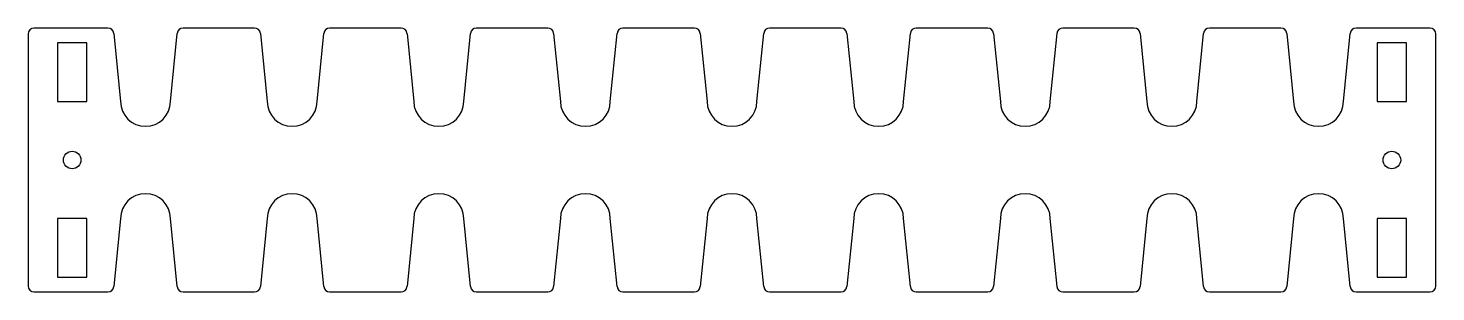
# Model space of a CAD drawing. Header units: millimetres. Extents: x -86 to 154, y -23 to 23.
import ezdxf

# ---------------------------------------------------------------- set-up
doc = ezdxf.new("R2010")
doc.units = ezdxf.units.MM

msp = doc.modelspace()

# ---------------------------------------------------------------- linework, layer by layer
at = {"color": 7, "linetype": 'Continuous', "lineweight": 25}
for p, q in [((-72.22, 22.5), (-84.81, 22.5)), ((-47.22, 22.5), (-59.41, 22.5)), ((-22.22, 22.5), (-34.41, 22.5)), ((2.78, 22.5), (-9.41, 22.5)), ((27.78, 22.5), (15.59, 22.5)), ((52.78, 22.5), (40.59, 22.5)), ((77.78, 22.5), (65.59, 22.5)), ((102.78, 22.5), (90.59, 22.5)), ((127.78, 22.5), (115.59, 22.5)), ((153.19, 22.5), (140.59, 22.5)), ((-85.81, 21.5), (-85.81, -21.5)), ((-80.81, 20), (-80.81, 10)), ((-75.81, 20), (-80.81, 20)), ((-75.81, 10), (-75.81, 20)), ((-71.22, 21.6), (-70.06, 10)), ((-61.56, 10), (-60.4, 21.6)), ((-46.22, 21.6), (-45.06, 10)), ((-36.56, 10), (-35.4, 21.6)), ((-21.22, 21.6), (-20.06, 10)), ((-11.56, 10), (-10.4, 21.6)), ((3.78, 21.6), (4.94, 10)), ((13.44, 10), (14.6, 21.6)), ((28.78, 21.6), (29.94, 10)), ((38.44, 10), (39.6, 21.6)), ((53.78, 21.6), (54.94, 10)), ((63.44, 10), (64.6, 21.6)), ((78.78, 21.6), (79.94, 10)), ((88.44, 10), (89.6, 21.6)), ((103.78, 21.6), (104.94, 10)), ((113.44, 10), (114.6, 21.6)), ((128.78, 21.6), (129.94, 10)), ((138.44, 10), (139.6, 21.6)), ((149.19, 20), (144.19, 20)), ((144.19, 20), (144.19, 10)), ((149.19, 10), (149.19, 20)), ((154.19, -21.5), (154.19, 21.5)), ((-80.81, 10), (-75.81, 10)), ((144.19, 10), (149.19, 10)), ((-80.81, -10), (-80.81, -20)), ((-75.81, -10), (-80.81, -10)), ((-75.81, -20), (-75.81, -10)), ((-70.06, -10), (-71.22, -21.6)), ((-60.4, -21.6), (-61.56, -10)), ((-45.06, -10), (-46.22, -21.6)), ((-35.4, -21.6), (-36.56, -10)), ((-20.06, -10), (-21.22, -21.6)), ((-10.4, -21.6), (-11.56, -10)), ((4.94, -10), (3.78, -21.6)), ((14.6, -21.6), (13.44, -10)), ((29.94, -10), (28.78, -21.6)), ((39.6, -21.6), (38.44, -10)), ((54.94, -10), (53.78, -21.6)), ((64.6, -21.6), (63.44, -10)), ((79.94, -10), (78.78, -21.6)), ((89.6, -21.6), (88.44, -10)), ((104.94, -10), (103.78, -21.6)), ((114.6, -21.6), (113.44, -10)), ((129.94, -10), (128.78, -21.6)), ((139.6, -21.6), (138.44, -10)), ((144.19, -10), (144.19, -20)), ((149.19, -10), (144.19, -10)), ((149.19, -20), (149.19, -10)), ((-80.81, -20), (-75.81, -20)), ((144.19, -20), (149.19, -20)), ((-84.81, -22.5), (-72.22, -22.5)), ((-59.41, -22.5), (-47.22, -22.5)), ((-34.41, -22.5), (-22.22, -22.5)), ((-9.41, -22.5), (2.78, -22.5)), ((15.59, -22.5), (27.78, -22.5)), ((40.59, -22.5), (52.78, -22.5)), ((65.59, -22.5), (77.78, -22.5)), ((90.59, -22.5), (102.78, -22.5)), ((115.59, -22.5), (127.78, -22.5)), ((140.59, -22.5), (153.19, -22.5))]:
    msp.add_line(p, q, dxfattribs=at)
for centre in [(-78.31, 0), (146.69, 0)]:
    msp.add_circle(centre, 1.5, dxfattribs=at)
for centre, radius, start, end in [((-84.81, 21.5), 1, 90, 180), ((-72.22, 21.5), 1, 5.7106, 90), ((-59.41, 21.5), 1, 90, 174.2894), ((-47.22, 21.5), 1, 5.7106, 90), ((-34.41, 21.5), 1, 90, 174.2894), ((-22.22, 21.5), 1, 5.7106, 90), ((-9.41, 21.5), 1, 90, 174.2894), ((2.78, 21.5), 1, 5.7106, 90), ((15.59, 21.5), 1, 90, 174.2894), ((27.78, 21.5), 1, 5.7106, 90), ((40.59, 21.5), 1, 90, 174.2894), ((52.78, 21.5), 1, 5.7106, 90), ((65.59, 21.5), 1, 90, 174.2894), ((77.78, 21.5), 1, 5.7106, 90), ((90.59, 21.5), 1, 90, 174.2894), ((102.78, 21.5), 1, 5.7106, 90), ((115.59, 21.5), 1, 90, 174.2894), ((127.78, 21.5), 1, 5.7106, 90), ((140.59, 21.5), 1, 90, 174.2894), ((153.19, 21.5), 1, 0, 90), ((-65.81, 10), 4.25, 180, 0), ((-40.81, 10), 4.25, 180, 0), ((-15.81, 10), 4.25, 180, 0), ((9.19, 10), 4.25, 180, 0), ((34.19, 10), 4.25, 180, 0), ((59.19, 10), 4.25, 180, 0), ((84.19, 10), 4.25, 180, 0), ((109.19, 10), 4.25, 180, 0), ((134.19, 10), 4.25, 180, 0), ((-65.81, -10), 4.25, 0, 180), ((-40.81, -10), 4.25, 0, 180), ((-15.81, -10), 4.25, 0, 180), ((9.19, -10), 4.25, 0, 180), ((34.19, -10), 4.25, 0, 180), ((59.19, -10), 4.25, 0, 180), ((84.19, -10), 4.25, 0, 180), ((109.19, -10), 4.25, 0, 180), ((134.19, -10), 4.25, 0, 180), ((-84.81, -21.5), 1, 180, 270), ((-72.22, -21.5), 1, 270, 354.2894), ((-59.41, -21.5), 1, 185.7106, 270), ((-47.22, -21.5), 1, 270, 354.2894), ((-34.41, -21.5), 1, 185.7106, 270), ((-22.22, -21.5), 1, 270, 354.2894), ((-9.41, -21.5), 1, 185.7106, 270), ((2.78, -21.5), 1, 270, 354.2894), ((15.59, -21.5), 1, 185.7106, 270), ((27.78, -21.5), 1, 270, 354.2894), ((40.59, -21.5), 1, 185.7106, 270), ((52.78, -21.5), 1, 270, 354.2894), ((65.59, -21.5), 1, 185.7106, 270), ((77.78, -21.5), 1, 270, 354.2894), ((90.59, -21.5), 1, 185.7106, 270), ((102.78, -21.5), 1, 270, 354.2894), ((115.59, -21.5), 1, 185.7106, 270), ((127.78, -21.5), 1, 270, 354.2894), ((140.59, -21.5), 1, 185.7106, 270), ((153.19, -21.5), 1, 270, 0)]:
    msp.add_arc(centre, radius, start, end, dxfattribs=at)

doc.saveas('drawing.dxf')
